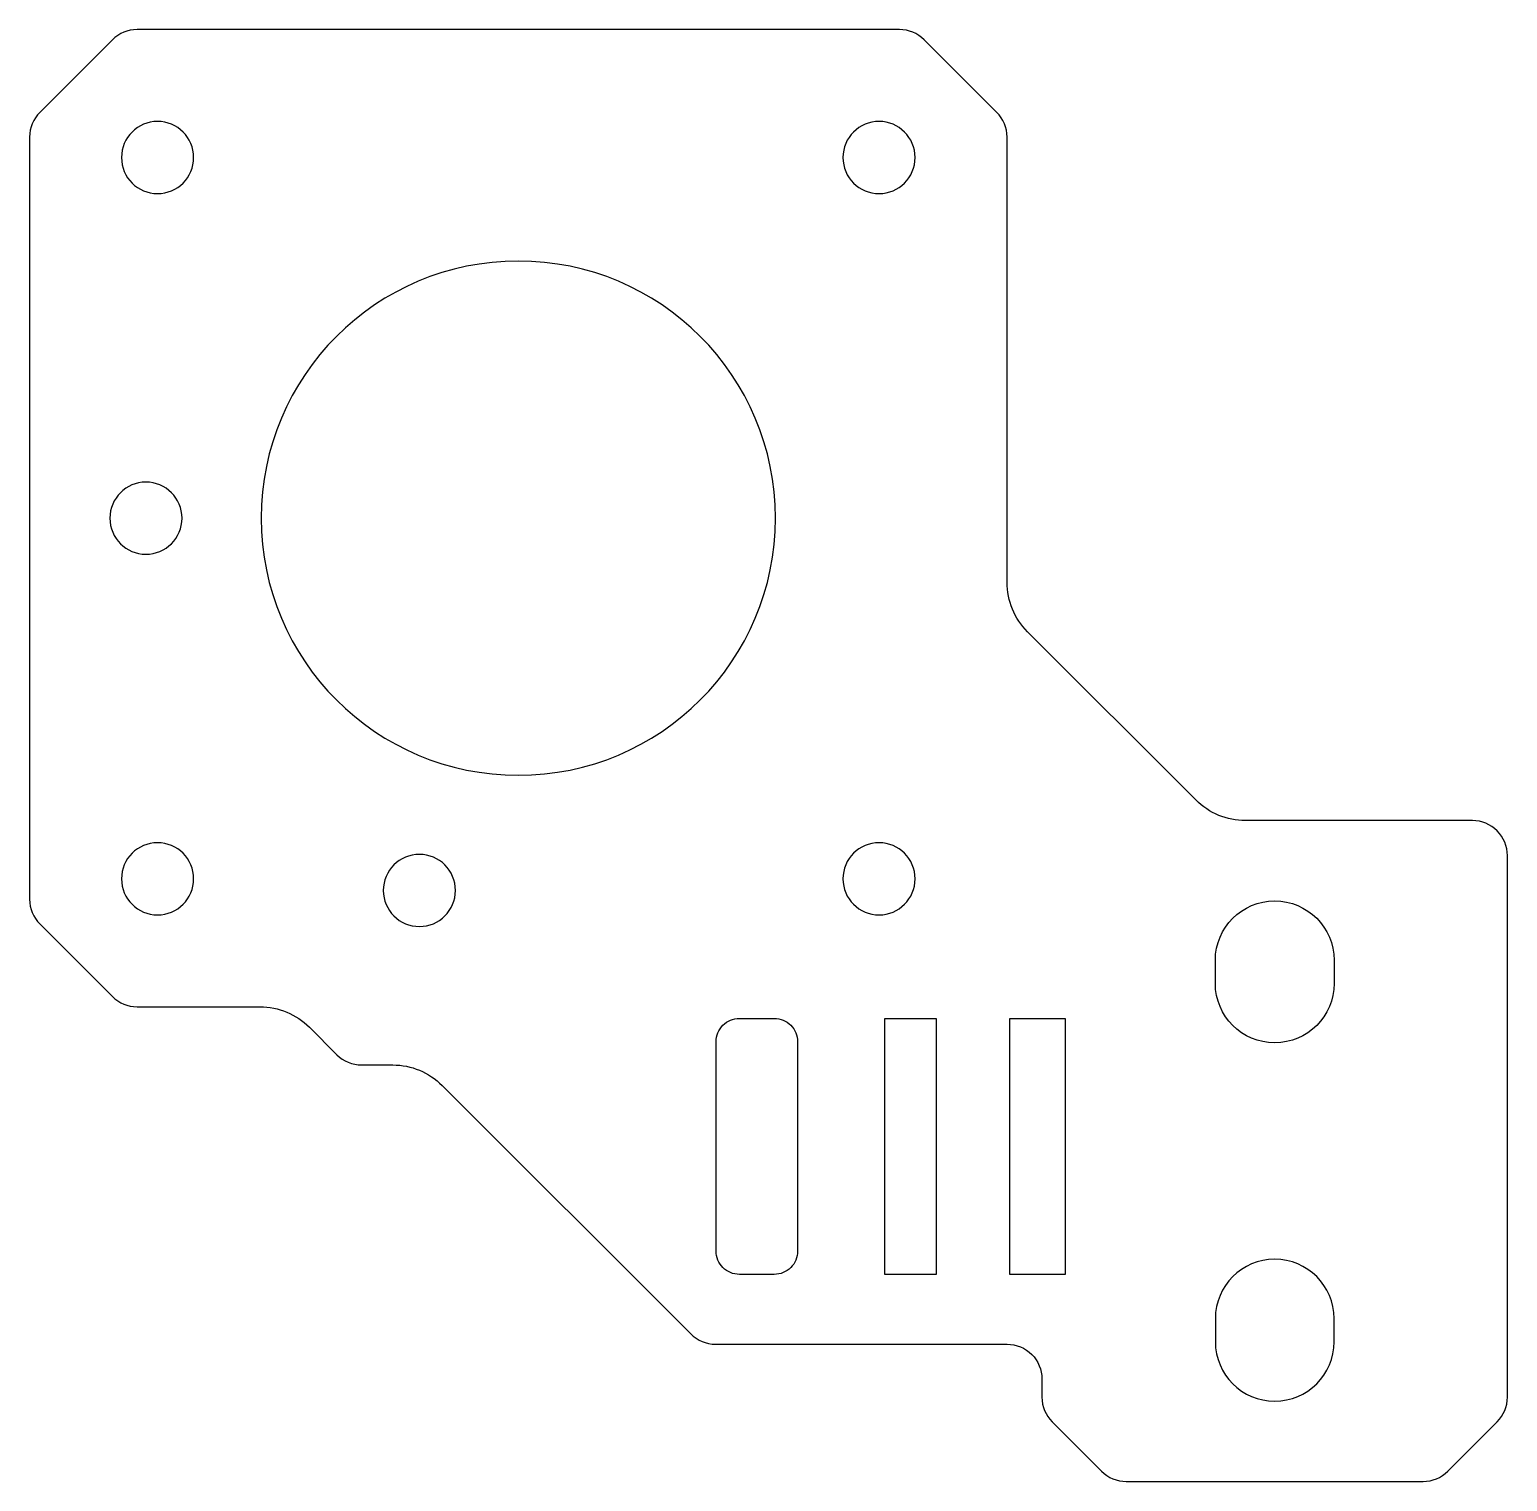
# Model space of a CAD drawing. Header units: millimetres. Extents: x 141.5 to 205, y -308.4 to -246.
import ezdxf

# ---------------------------------------------------------------- set-up
doc = ezdxf.new("R2010")
doc.units = ezdxf.units.MM
doc.layers.get('0').update_dxf_attribs({"linetype": 'CONTINUOUS'})

msp = doc.modelspace()

# ---------------------------------------------------------------- linework, layer by layer
for points in [[(141.939, -249.561, 0.198912), (141.5, -250.621), (141.5, -283.379, 0.198912), (141.939, -284.439), (145.061, -287.561, 0.198912), (146.121, -288), (151.401, -288, -0.198912), (153.522, -288.879), (154.704, -290.061, 0.198912), (155.765, -290.5), (157.107, -290.5, -0.198912), (159.228, -291.379), (169.91, -302.061, 0.198912), (170.971, -302.5), (183.5, -302.5, -0.414214), (185, -304), (185, -304.779, 0.198912), (185.439, -305.839), (187.561, -307.961, 0.198912), (188.621, -308.4), (201.379, -308.4, 0.198912), (202.439, -307.961), (204.561, -305.839, 0.198912), (205, -304.779), (205, -281.5, 0.414214), (203.5, -280), (193.743, -280, -0.198912), (191.621, -279.121), (184.379, -271.879, -0.198912), (183.5, -269.757), (183.5, -250.621, 0.198912), (183.061, -249.561), (179.939, -246.439, 0.198912), (178.879, -246), (146.121, -246, 0.198912), (145.061, -246.439)], [(197.55, -286), (197.55, -287, -1), (192.45, -287), (192.45, -286, -1)], [(173.5, -299.5), (172, -299.5, -0.414214), (171, -298.5), (171, -289.5, -0.414214), (172, -288.5), (173.5, -288.5, -0.414214), (174.5, -289.5), (174.5, -298.5, -0.414214)], [(197.55, -301.4, 1), (192.45, -301.4), (192.45, -302.4, 1), (197.55, -302.4)]]:
    msp.add_lwpolyline(points, format="xyb", close=True)
for points in [[(178.25, -288.5), (180.45, -288.5), (180.45, -299.5), (178.25, -299.5)], [(186, -288.5), (186, -299.5), (183.62, -299.5), (183.62, -288.5)]]:
    msp.add_lwpolyline(points, close=True)
at = {"extrusion": (1.5153e-58, 5.60519e-45, -1)}
for centre, radius in [((-147, -251.5), 1.55), ((-178, -251.5), 1.55), ((-162.5, -267), 11.05), ((-147, -282.5), 1.55), ((-178, -282.5), 1.55), ((-158.25, -283), 1.55)]:
    msp.add_circle(centre, radius, dxfattribs=at)
at = {"extrusion": (1.76575e-45, 5.60519e-45, -1)}
msp.add_circle((-146.5, -267), 1.55, dxfattribs=at)

doc.saveas('drawing.dxf')
